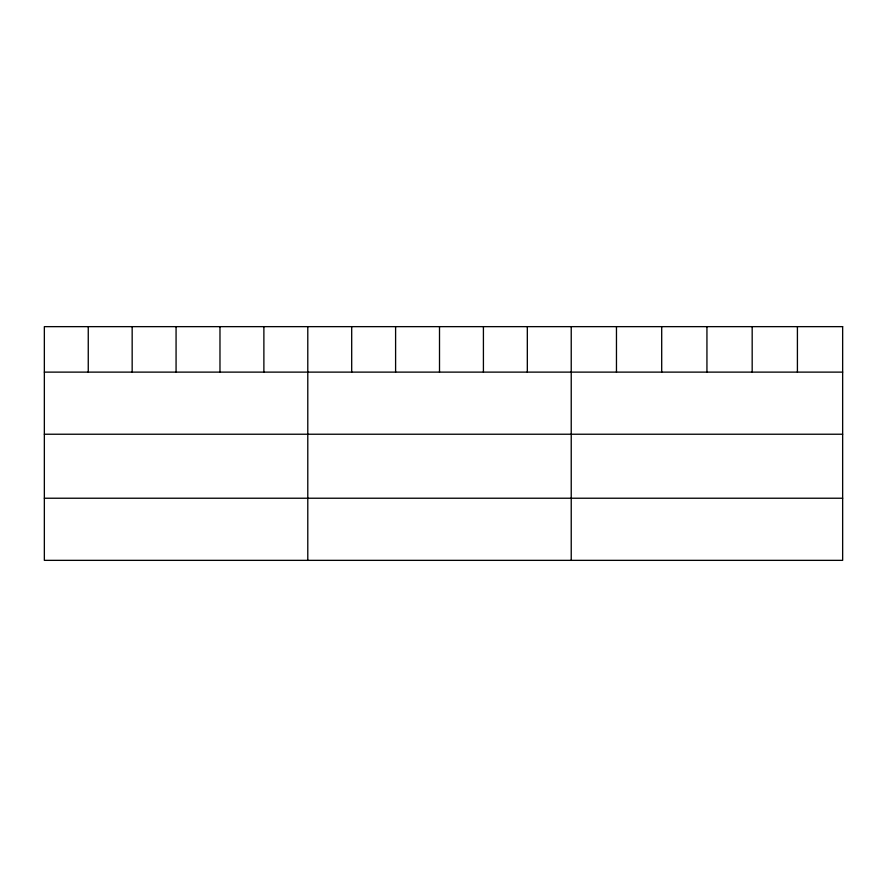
<?xml version="1.0" encoding="UTF-8"?>
<svg xmlns="http://www.w3.org/2000/svg" width="887" height="887" viewBox="0 0 887 887"><rect width="100%" height="100%" fill="white"/><g stroke="black" fill="none" stroke-linecap="round" stroke-linejoin="round"><path stroke-width="1.33" d="M44.35 372.119L842.65 372.119M44.35 434.231L842.65 434.231M44.35 498.228L842.65 498.228M797.413 326.649L797.413 372.119M752.176 326.649L752.176 372.119M706.939 326.649L706.939 372.119M661.702 326.649L661.702 372.119M616.465 326.649L616.465 372.119M571.228 326.649L571.228 560.351M527.322 326.649L527.322 372.119M483.415 326.649L483.415 372.119M439.508 326.649L439.508 372.119M395.602 326.649L395.602 372.119M351.695 326.649L351.695 372.119M307.789 326.649L307.789 560.351M263.882 326.649L263.882 372.119M219.976 326.649L219.976 372.119M176.07 326.649L176.07 372.119M132.163 326.649L132.163 372.119M88.256 326.649L88.256 372.119M842.65 326.649L44.35 326.649L44.35 560.351L842.65 560.351L842.65 326.649"/></g></svg>
